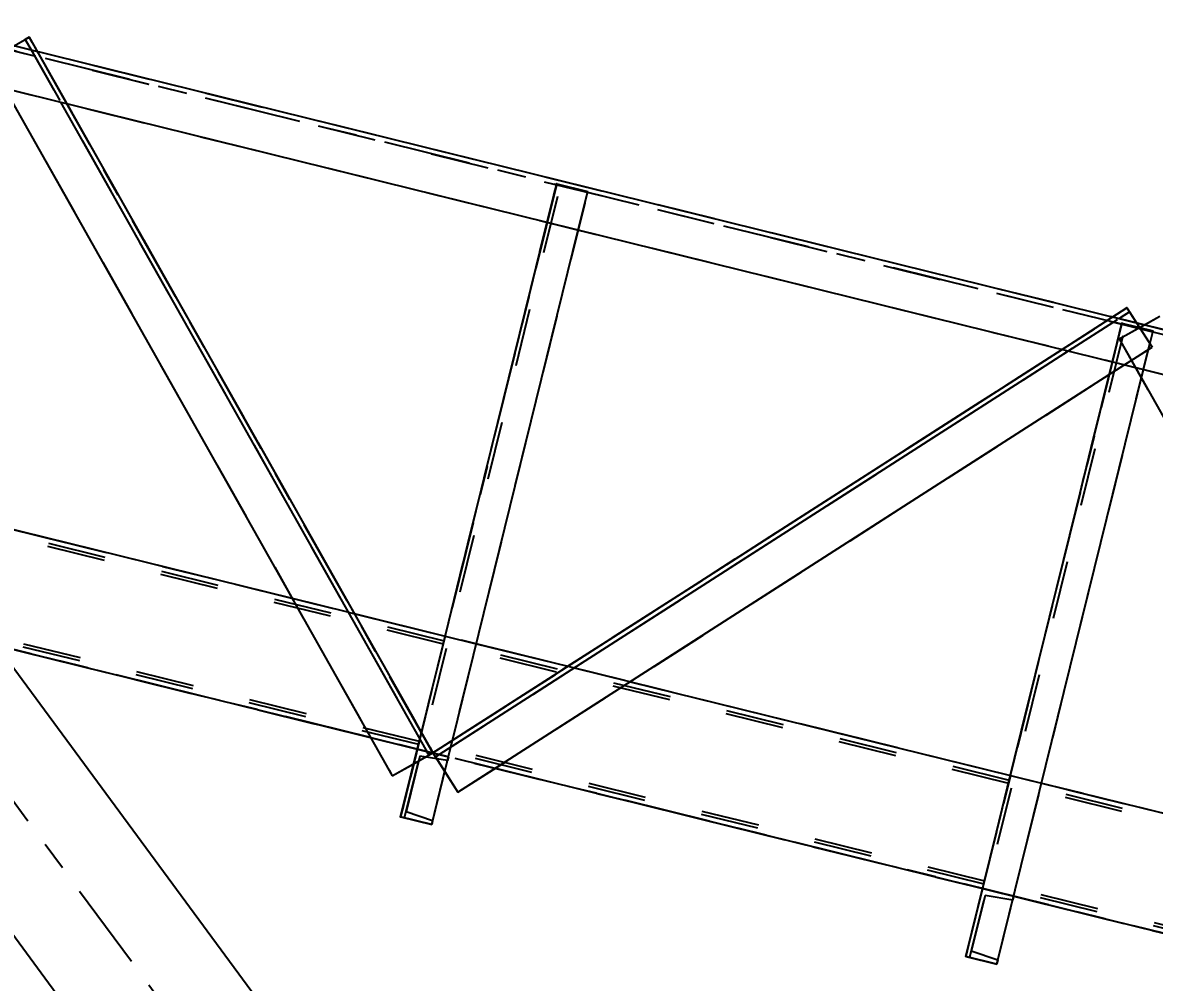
# Model space of a CAD drawing. Header units: millimetres. Extents: x 2368 to 8313, y 7493 to 11698.
# Drawn here: x 6749.5 to 6788.38, y 11223.77 to 11256.73 of the extents above; entities that cross this region are included whole.
import ezdxf

# ---------------------------------------------------------------- set-up
doc = ezdxf.new("R2010")
doc.units = ezdxf.units.MM
for name, pattern in [('XKITLINE00', [0]), ('XKITLINE02', [4, 2, -2]), ('XKITLINE03', [6, 3, -1, 1, -1])]:
    doc.linetypes.add(name, pattern=pattern)
doc.styles.add('ROMANS', font='romans.shx')
doc.dimstyles.new('MD300', dxfattribs={"dimtxt": 2.5, "dimasz": 2.5, "dimexe": 1, "dimexo": 1, "dimgap": 0.5, "dimtad": 1, "dimdec": 1, "dimlfac": 50, "dimrnd": 0.5, "dimdsep": 46, "dimtxsty": 'ROMANS', "dimcen": 1, "dimclrd": 146, "dimclre": 146, "dimclrt": 30, "dimadec": 1, "dimazin": 2, "dimtfac": 1, "dimtdec": 1, "dimtmove": 0, "dimatfit": 1, "dimfxl": 1, "dimtolj": 1, "dimtzin": 0, "dimlwd": -1, "dimlwe": -1, "dimarcsym": 0})

# ---------------------------------------------------------------- blocks, each defined once
blk = doc.blocks.new('*D40')
at = {"color": 146, "transparency": 16777216}
for p, q in [((6578.585, 11273.541), (6578.585, 10968.162)), ((6801.288, 11218.51), (6801.288, 10968.162)), ((6581.085, 10969.162), (6798.788, 10969.162))]:
    blk.add_line(p, q, dxfattribs=at)
for points in [[(6581.085, 10969.579), (6581.085, 10968.745), (6578.585, 10969.162)], [(6798.788, 10969.579), (6798.788, 10968.745), (6801.288, 10969.162)]]:
    blk.add_solid(points, dxfattribs=at)
at = {"layer": 'Defpoints', "color": 0, "transparency": 16777216}
for p in [(6578.585, 11274.541), (6801.288, 11219.51), (6801.288, 10969.162)]:
    blk.add_point(p, dxfattribs=at)
at = {"color": 30, "transparency": 16777216, "insert": (6689.936, 10970.912), "char_height": 2.5, "attachment_point": 5, "style": 'ROMANS'}
blk.add_mtext('\\A1;11135', dxfattribs=at)

msp = doc.modelspace()

# ---------------------------------------------------------------- linework, layer by layer
at = {"color": 8, "linetype": 'XKITLINE03'}
msp.add_line((6774.5882, 11195.4966), (6692.5882, 11306.7796), dxfattribs=at)
msp.add_line((6774.5882, 11195.4966), (6692.5882, 11306.7796), dxfattribs=at)
at = {"color": 1, "linetype": 'XKITLINE03'}
for p, q in [((6922.1268, 11213.0887), (6580.4796, 11297.4018)), ((6578.5806, 11277.2709), (6918.7321, 11193.3882)), ((6918.7321, 11193.3882), (6578.5807, 11277.2709)), ((6749.7237, 11256.2303), (6763.5884, 11231.6474)), ((6763.5885, 11231.6474), (6749.7237, 11256.2303)), ((6762.4798, 11229.4489), (6767.8431, 11251.1974)), ((6767.8431, 11251.1974), (6762.4798, 11229.4489)), ((6763.5884, 11231.6474), (6787.4319, 11246.9337)), ((6787.4319, 11246.9337), (6763.5885, 11231.6474)), ((6781.8981, 11224.6603), (6787.2613, 11246.4087)), ((6787.2613, 11246.4087), (6781.8981, 11224.6603)), ((6763.0544, 11231.7791), (6763.0544, 11231.7791)), ((6782.4727, 11226.9905), (6782.4727, 11226.9905))]:
    msp.add_line(p, q, dxfattribs=at)
at = {"color": 3, "linetype": 'XKITLINE02'}
for p, q in [((6581.0311, 11297.4408), (6920.934, 11213.5582)), ((6581.0311, 11297.4407), (6920.934, 11213.5582)), ((6581.0098, 11297.2709), (6920.9134, 11213.3882)), ((6581.0103, 11297.2708), (6920.9133, 11213.3882)), ((6581.0103, 11297.2708), (6920.9134, 11213.3882)), ((6580.8477, 11295.941), (6920.7516, 11212.0582)), ((6580.8477, 11295.941), (6920.7517, 11212.0582)), ((6579.4977, 11280.9895), (6919.6491, 11197.1068)), ((6579.4977, 11280.9895), (6919.6491, 11197.1067)), ((6579.5384, 11281.1545), (6919.6898, 11197.2718)), ((6579.4722, 11280.8862), (6919.6237, 11197.0034)), ((6579.4722, 11280.8862), (6919.6236, 11197.0034)), ((6578.6468, 11277.5392), (6918.7983, 11193.6565)), ((6578.6468, 11277.5392), (6918.7983, 11193.6565)), ((6578.5807, 11277.2709), (6918.7321, 11193.3882)), ((6578.6213, 11277.4359), (6918.7728, 11193.5532)), ((6578.6214, 11277.4359), (6918.7728, 11193.5532)), ((6613.0971, 11272.8788), (6919.6898, 11197.2718)), ((6606.1083, 11270.4824), (6918.7321, 11193.3882)), ((6748.3301, 11255.4443), (6749.7237, 11256.2303)), ((6749.5844, 11256.1517), (6749.7237, 11256.2303)), ((6749.5844, 11256.1517), (6763.4491, 11231.5688)), ((6749.7237, 11256.2303), (6763.5885, 11231.6474)), ((6749.7856, 11255.7948), (6750.7979, 11254)), ((6749.999, 11255.7422), (6751.0113, 11253.9474)), ((6748.3301, 11255.4443), (6762.1948, 11230.8614)), ((6762.4798, 11229.4489), (6767.8431, 11251.1974)), ((6762.6157, 11229.4154), (6767.979, 11251.1639)), ((6762.6157, 11229.4154), (6767.979, 11251.1639)), ((6767.5167, 11249.8741), (6767.8431, 11251.1974)), ((6767.8431, 11251.1974), (6768.9111, 11250.934)), ((6767.8431, 11251.1974), (6768.9111, 11250.934)), ((6763.5478, 11229.1856), (6768.9111, 11250.934)), ((6768.5847, 11249.6105), (6768.9111, 11250.934)), ((6763.5885, 11231.6474), (6787.4319, 11246.9337)), ((6763.6748, 11231.5127), (6787.5183, 11246.799)), ((6787.4319, 11246.9337), (6788.2955, 11245.5867)), ((6781.8981, 11224.6603), (6787.2613, 11246.4087)), ((6782.034, 11224.6268), (6787.3973, 11246.3752)), ((6782.034, 11224.6268), (6787.3973, 11246.3752)), ((6785.2083, 11245.5081), (6786.9484, 11246.6237)), ((6785.4223, 11245.4553), (6787.1624, 11246.5708)), ((6786.9342, 11245.0822), (6787.2613, 11246.4087)), ((6787.1667, 11245.8671), (6788.5603, 11246.6531)), ((6787.1667, 11245.8671), (6788.0334, 11246.3559)), ((6787.2613, 11246.4087), (6788.3293, 11246.1454)), ((6787.2613, 11246.4087), (6788.3293, 11246.1454)), ((6787.7589, 11246.4236), (6788.2955, 11245.5867)), ((6782.9661, 11224.3969), (6788.3293, 11246.1454)), ((6788.0022, 11244.8186), (6788.3293, 11246.1454)), ((6764.452, 11230.3005), (6788.2955, 11245.5867)), ((6786.8263, 11244.6449), (6788.2955, 11245.5867)), ((6787.1667, 11245.8671), (6787.9279, 11244.5175)), ((6787.1667, 11245.8671), (6801.0314, 11221.2842)), ((6758.7559, 11236.9587), (6760.8896, 11236.4326)), ((6764.0121, 11235.6626), (6765.0801, 11235.3992)), ((6768.2291, 11234.6226), (6770.3701, 11234.0946)), ((6761.4549, 11232.1733), (6765.7292, 11231.1193)), ((6763.1384, 11232.1197), (6763.1943, 11232.3463)), ((6764.2056, 11231.8531), (6764.2613, 11232.0788)), ((6762.1948, 11230.8614), (6763.5885, 11231.6474)), ((6763.0544, 11231.7791), (6762.4798, 11229.4489)), ((6763.0544, 11231.7791), (6762.4798, 11229.4489)), ((6762.9304, 11231.2763), (6763.5884, 11231.6474)), ((6763.0544, 11231.7791), (6764.1224, 11231.5157)), ((6763.0544, 11231.7791), (6763.0544, 11231.7791)), ((6764.1224, 11231.5157), (6763.0544, 11231.7791)), ((6763.5885, 11231.6474), (6764.452, 11230.3005)), ((6763.1394, 11231.539), (6762.6667, 11229.622)), ((6763.1394, 11231.539), (6762.6667, 11229.622)), ((6764.0899, 11231.3837), (6763.1394, 11231.539)), ((6763.1394, 11231.539), (6763.1394, 11231.539)), ((6764.0899, 11231.3837), (6763.1394, 11231.539)), ((6763.6748, 11231.5127), (6763.9975, 11231.0093)), ((6764.1224, 11231.5157), (6764.0899, 11231.3837)), ((6764.1224, 11231.5157), (6764.0899, 11231.3837)), ((6764.0899, 11231.3837), (6764.0899, 11231.3837)), ((6764.1224, 11231.5157), (6764.1224, 11231.5157)), ((6783.4304, 11230.8739), (6784.4984, 11230.6106)), ((6762.4798, 11229.4489), (6763.5478, 11229.1856)), ((6763.5478, 11229.1856), (6762.4798, 11229.4489)), ((6762.4798, 11229.4489), (6762.4798, 11229.4489)), ((6763.5478, 11229.1856), (6762.4798, 11229.4489)), ((6763.5804, 11229.3176), (6762.6667, 11229.622)), ((6762.6667, 11229.622), (6762.6667, 11229.622)), ((6763.5804, 11229.3176), (6762.6667, 11229.622)), ((6763.5804, 11229.3176), (6763.5478, 11229.1856)), ((6763.5804, 11229.3176), (6763.5478, 11229.1856)), ((6763.5804, 11229.3176), (6763.5804, 11229.3176)), ((6763.5478, 11229.1856), (6763.5478, 11229.1856)), ((6782.4727, 11226.9905), (6781.8981, 11224.6603)), ((6782.4727, 11226.9905), (6781.8981, 11224.6603)), ((6782.4726, 11226.9903), (6783.5407, 11226.7269)), ((6783.5407, 11226.7271), (6782.4727, 11226.9905)), ((6782.4727, 11226.9905), (6782.4727, 11226.9905)), ((6783.5407, 11226.7271), (6782.4727, 11226.9905)), ((6782.5577, 11226.7504), (6782.0849, 11224.8334)), ((6782.5577, 11226.7504), (6782.0849, 11224.8334)), ((6783.5081, 11226.5951), (6782.5577, 11226.7504)), ((6782.5577, 11226.7504), (6782.5577, 11226.7504)), ((6783.5081, 11226.5951), (6782.5577, 11226.7504)), ((6783.5407, 11226.7271), (6783.5081, 11226.5951)), ((6783.5407, 11226.7271), (6783.5081, 11226.5951)), ((6783.5081, 11226.5951), (6783.5081, 11226.5951)), ((6783.5407, 11226.7271), (6783.5407, 11226.7271)), ((6781.8981, 11224.6603), (6782.9661, 11224.3969)), ((6782.9661, 11224.3969), (6781.8981, 11224.6603)), ((6781.8981, 11224.6603), (6781.8981, 11224.6603)), ((6782.9661, 11224.3969), (6781.8981, 11224.6603)), ((6782.9986, 11224.529), (6782.0849, 11224.8334)), ((6782.0849, 11224.8334), (6782.0849, 11224.8334)), ((6782.9986, 11224.529), (6782.0849, 11224.8334)), ((6782.9986, 11224.529), (6782.9661, 11224.3969)), ((6782.9986, 11224.529), (6782.9661, 11224.3969)), ((6782.9661, 11224.3969), (6782.9661, 11224.3969)), ((6782.9986, 11224.529), (6782.9986, 11224.529))]:
    msp.add_line(p, q, dxfattribs=at)
at = {"color": 8, "linetype": 'XKITLINE00'}
for p, q in [((6716.6364, 11278.7302), (6764.1682, 11214.2244)), ((6712.2595, 11275.4969), (6759.847, 11210.9153))]:
    msp.add_line(p, q, dxfattribs=at)
at = {"color": 7, "linetype": 'XKITLINE00'}
for p, q in [((6729.925, 11260.6961), (6811.1321, 11240.6555)), ((6731.3165, 11258.8077), (6809.7841, 11239.4432)), ((6749.2054, 11255.938), (6749.5844, 11256.1517)), ((6749.7237, 11256.2303), (6749.5844, 11256.1517)), ((6749.5844, 11256.1517), (6749.7856, 11255.7948)), ((6749.7237, 11256.2303), (6749.999, 11255.7422)), ((6749.0913, 11254.0947), (6762.1948, 11230.8614)), ((6750.7979, 11254), (6763.4491, 11231.5688)), ((6751.0113, 11253.9474), (6763.5884, 11231.6474)), ((6763.1943, 11232.3463), (6767.5167, 11249.8741)), ((6764.2613, 11232.0788), (6768.5847, 11249.6105)), ((6786.9484, 11246.6237), (6787.4319, 11246.9337)), ((6787.1624, 11246.5708), (6787.5183, 11246.799)), ((6787.4319, 11246.9337), (6787.5183, 11246.799)), ((6787.5183, 11246.799), (6787.7589, 11246.4236)), ((6788.0334, 11246.3559), (6788.421, 11246.5745)), ((6763.5884, 11231.6474), (6785.2083, 11245.5081)), ((6763.6748, 11231.5127), (6785.4223, 11245.4553)), ((6781.8981, 11224.6603), (6786.9342, 11245.0822)), ((6782.9661, 11224.3969), (6788.0022, 11244.8186)), ((6764.452, 11230.3005), (6786.8263, 11244.6449)), ((6787.9279, 11244.5175), (6797.1821, 11228.1092)), ((6745.6618, 11240.1878), (6758.7559, 11236.9587)), ((6760.8896, 11236.4326), (6764.0121, 11235.6626)), ((6748.6079, 11235.3415), (6761.4549, 11232.1733)), ((6765.0801, 11235.3992), (6768.2291, 11234.6226)), ((6770.3701, 11234.0946), (6783.4304, 11230.8739)), ((6762.4798, 11229.4489), (6763.1384, 11232.1197)), ((6763.5884, 11231.6474), (6763.4491, 11231.5688)), ((6763.5478, 11229.1856), (6764.2056, 11231.8531)), ((6763.5884, 11231.6474), (6763.6748, 11231.5127)), ((6762.1948, 11230.8614), (6762.9304, 11231.2763)), ((6763.9975, 11231.0093), (6764.452, 11230.3005)), ((6765.7292, 11231.1193), (6782.4726, 11226.9903)), ((6784.4984, 11230.6106), (6796.6354, 11227.6175)), ((6762.4798, 11229.4489), (6763.5478, 11229.1856)), ((6783.5407, 11226.7269), (6793.0403, 11224.3842)), ((6781.8981, 11224.6603), (6782.9661, 11224.3969))]:
    msp.add_line(p, q, dxfattribs=at)
at = {"color": 1, "linetype": 'XKITLINE00'}
for centre in [(6749.7237, 11256.2303), (6749.7237, 11256.2303), (6767.8431, 11251.1974), (6767.8431, 11251.1974), (6787.4319, 11246.9337), (6787.4319, 11246.9337), (6787.2613, 11246.4087), (6787.2613, 11246.4087), (6763.0544, 11231.7791), (6763.5884, 11231.6474), (6763.5884, 11231.6474), (6763.5885, 11231.6474), (6763.5885, 11231.6474), (6762.4798, 11229.4489), (6762.4798, 11229.4489), (6782.4727, 11226.9905), (6781.8981, 11224.6603), (6781.8981, 11224.6603)]:
    msp.add_circle(centre, 0.004, dxfattribs=at)

# ---------------------------------------------------------------- dimensions: what is measured, and where the dimension line sits
dim = msp.add_linear_dim(base=(6801.2882, 10969.1621), p1=(6578.5846, 11274.5409), p2=(6801.2882, 11219.5099), dimstyle='MD300')
dim.commit()
dim.dimension.update_dxf_attribs({"geometry": '*D40', "text_midpoint": (6689.9364, 10970.9121)})

doc.saveas('drawing.dxf')
